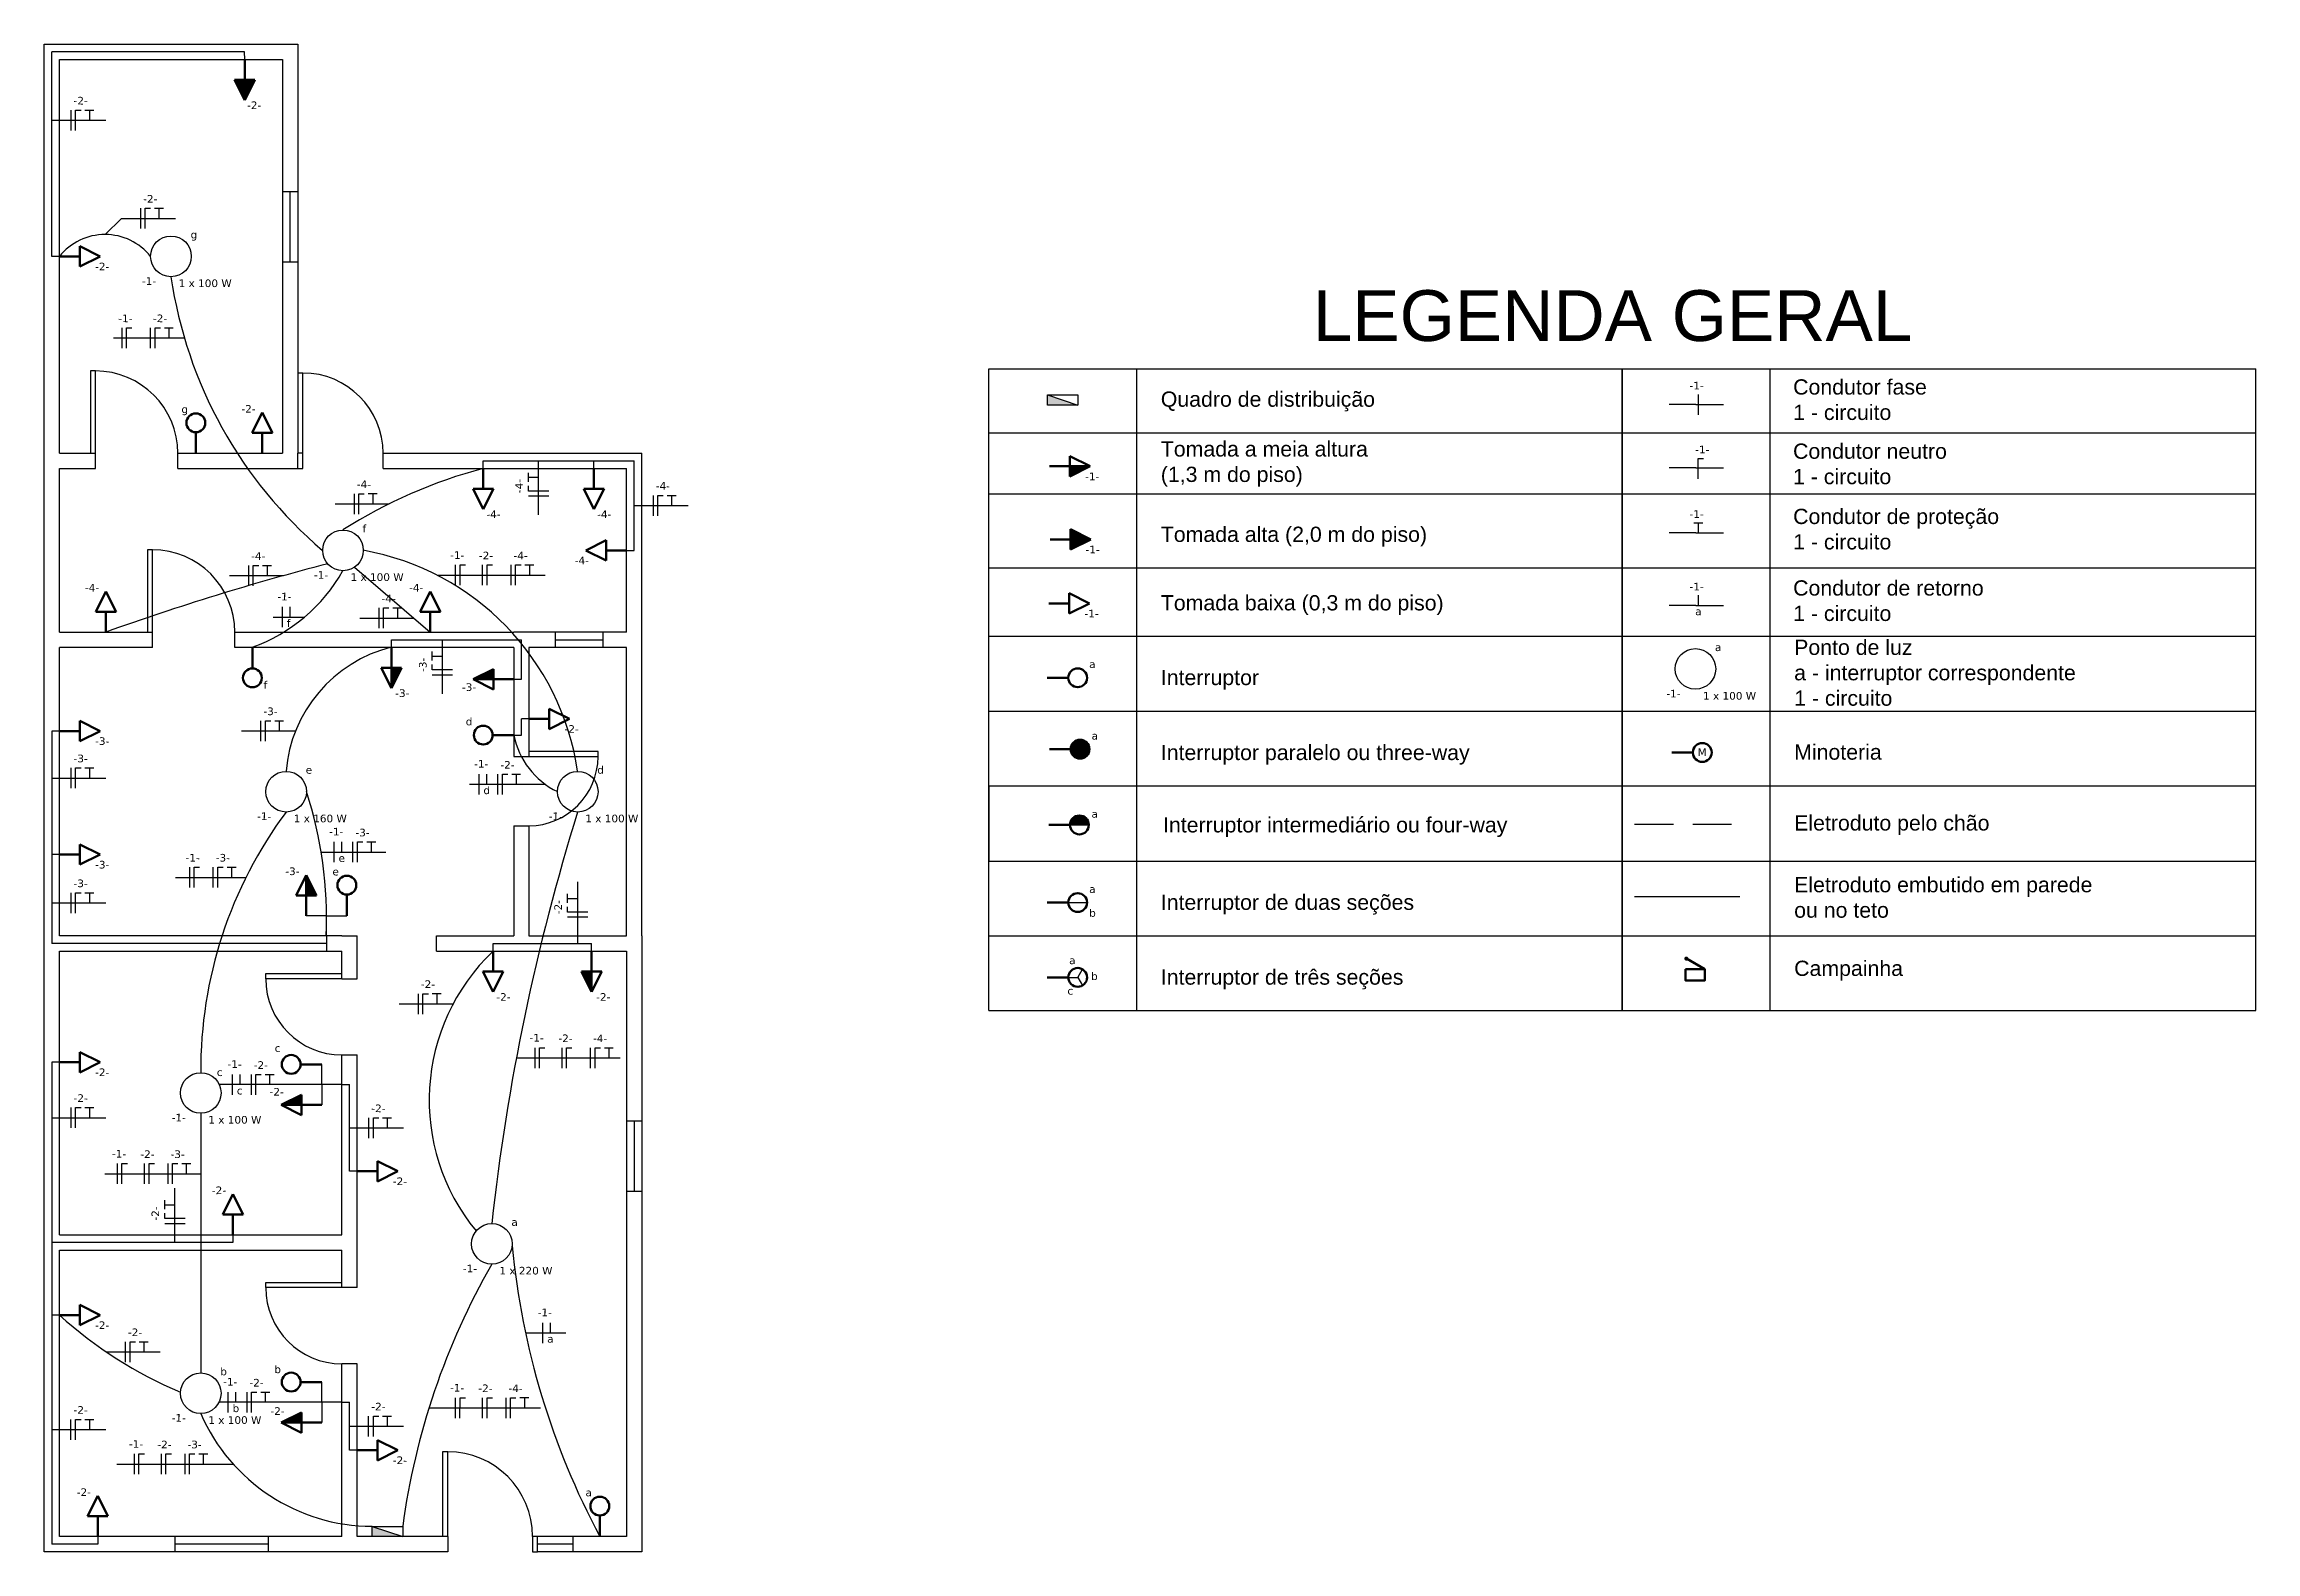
# Model space of a CAD drawing. Header units: millimetres. Extents: x 2720.1 to 2741.8, y 2011.3 to 2026.1.
import ezdxf

# ---------------------------------------------------------------- set-up
doc = ezdxf.new("R2010")
doc.units = ezdxf.units.MM
doc.linetypes.add('HIDDEN2', pattern=[4.7625, 3.175, -1.5875])
doc.linetypes.add('TRACEJADA', pattern=[19.05, 12.7, -6.35])
doc.layers.add('Eletrica', color=1, linetype='Continuous')
doc.layers.add('Inst_Eletrica', color=6, linetype='Continuous', lineweight=50)
doc.styles.add('Potencia', font='verdana.ttf', dxfattribs={"height": 0.075})
doc.styles.get("Standard").update_dxf_attribs({"font": 'arial.ttf'})

# ---------------------------------------------------------------- blocks, each defined once
blk = doc.blocks.new('Inter_1secao')
at = {"layer": 'Inst_Eletrica', "color": 0}
blk.add_line((0, 0), (0.2, 0), dxfattribs=at)
blk.add_circle((0.3, 0), 0.0926, dxfattribs=at)
blk = doc.blocks.new('Tomada_30')
at = {"layer": 'Inst_Eletrica', "color": 0}
for p, q in [((0, 0), (0.2, 0)), ((0.2, 0), (0.2, 0.1)), ((0.2, 0.1), (0.4, 0)), ((0.2, 0), (0.2, -0.1)), ((0.2, -0.1), (0.4, 0))]:
    blk.add_line(p, q, dxfattribs=at)
blk = doc.blocks.new('Tomada_130')
at = {"layer": 'Inst_Eletrica'}
blk.add_hatch(color=0, dxfattribs=at).paths.add_polyline_path([(0.2, 0.1), (0.2, 0), (0.4, 0)])
at = {"layer": 'Inst_Eletrica', "color": 0}
for p, q in [((0, 0), (0.4, 0)), ((0.2, 0), (0.2, -0.1)), ((0.2, -0.1), (0.4, 0))]:
    blk.add_line(p, q, dxfattribs=at)
at = {"layer": 'Inst_Eletrica'}
for p, q in [((0.2, 0), (0.2, 0.1)), ((0.2, 0.1), (0.4, 0))]:
    blk.add_line(p, q, dxfattribs=at)
blk = doc.blocks.new('Tomada_200')
at = {"layer": 'Inst_Eletrica'}
h = blk.add_hatch(color=0, dxfattribs=at)
h.paths.add_polyline_path([(0.2, 0.1), (0.2, 0), (0.4, 0)])
h.paths.add_polyline_path([(0.4, 0), (0.2, 0), (0.2, -0.1)])
at = {"layer": 'Inst_Eletrica', "color": 0}
blk.add_line((0, 0), (0.4, 0), dxfattribs=at)
at = {"layer": 'Inst_Eletrica'}
for p, q in [((0.2, 0), (0.2, 0.1)), ((0.2, 0.1), (0.4, 0)), ((0.2, 0), (0.2, -0.1)), ((0.2, -0.1), (0.4, 0))]:
    blk.add_line(p, q, dxfattribs=at)
blk = doc.blocks.new('Inter_thee-way')
at = {"layer": 'Inst_Eletrica'}
blk.add_hatch(color=0, dxfattribs=at).paths.add_polyline_path([(0.393, 0, 1), (0.207, 0, 1)])
at = {"layer": 'Inst_Eletrica', "color": 0}
blk.add_line((0, 0), (0.2, 0), dxfattribs=at)
at = {"layer": 'Inst_Eletrica'}
blk.add_circle((0.3, 0), 0.0926, dxfattribs=at)

msp = doc.modelspace()

# ---------------------------------------------------------------- hatches: boundary and pattern name
at = {"layer": 'Eletrica', "linetype": 'Continuous'}
for points in [[(2729.956, 2022.653), (2729.956, 2022.553), (2730.256, 2022.553)], [(2723.312, 2011.519), (2723.312, 2011.419), (2723.612, 2011.419)]]:
    msp.add_hatch(color=1, dxfattribs=at).paths.add_polyline_path(points)
at = {"layer": 'Eletrica'}
h = msp.add_hatch(color=1, dxfattribs=at)
h.dxf.hatch_style = 1
h.paths.add_polyline_path([(2730.364, 2018.422, 1), (2730.179, 2018.422)])
at = {"layer": 'Eletrica', "lineweight": 100}
msp.add_hatch(color=1, dxfattribs=at).paths.add_polyline_path([(2736.224, 2017.106, 1), (2736.264, 2017.106, 1)])

# ---------------------------------------------------------------- linework, layer by layer
for p, q in [((2720.084, 2022.079), (2720.084, 2026.104)), ((2720.084, 2026.104), (2722.579, 2026.104)), ((2722.579, 2026.104), (2722.579, 2022.079)), ((2720.234, 2022.079), (2720.234, 2025.954)), ((2720.234, 2025.954), (2722.429, 2025.954)), ((2722.429, 2025.954), (2722.429, 2022.079)), ((2722.429, 2024.654), (2722.579, 2024.654)), ((2722.504, 2023.964), (2722.504, 2024.654)), ((2722.429, 2023.964), (2722.579, 2023.964)), ((2720.589, 2022.889), (2720.539, 2022.889)), ((2720.539, 2022.889), (2720.539, 2022.079)), ((2720.589, 2022.079), (2720.589, 2022.889)), ((2722.579, 2022.869), (2722.579, 2022.079)), ((2722.629, 2022.869), (2722.579, 2022.869)), ((2722.579, 2022.869), (2722.579, 2022.079)), ((2722.629, 2022.079), (2722.629, 2022.869)), ((2720.084, 2017.329), (2720.084, 2022.079)), ((2720.234, 2022.079), (2720.589, 2022.079)), ((2720.234, 2021.929), (2720.589, 2021.929)), ((2720.234, 2020.319), (2720.234, 2021.929)), ((2720.589, 2021.929), (2720.589, 2022.079)), ((2721.399, 2021.929), (2721.399, 2022.079)), ((2721.399, 2022.079), (2721.424, 2022.079)), ((2721.399, 2021.929), (2722.579, 2021.929)), ((2721.424, 2022.079), (2722.429, 2022.079)), ((2722.579, 2021.929), (2722.579, 2022.079)), ((2722.629, 2022.079), (2722.579, 2022.079)), ((2722.579, 2021.929), (2722.629, 2021.929)), ((2722.629, 2021.929), (2722.629, 2022.079)), ((2723.419, 2022.079), (2725.964, 2022.079)), ((2723.419, 2021.929), (2723.419, 2022.079)), ((2723.419, 2021.929), (2725.814, 2021.929)), ((2725.814, 2020.319), (2725.814, 2021.929)), ((2725.964, 2017.329), (2725.964, 2022.079)), ((2721.149, 2021.129), (2721.099, 2021.129)), ((2721.099, 2021.129), (2721.099, 2020.319)), ((2721.149, 2020.319), (2721.149, 2021.129)), ((2720.234, 2020.319), (2721.149, 2020.319)), ((2720.234, 2017.329), (2720.234, 2020.169)), ((2721.149, 2020.169), (2720.234, 2020.169)), ((2721.149, 2020.169), (2721.149, 2020.319)), ((2721.959, 2020.169), (2721.959, 2020.319)), ((2721.959, 2020.319), (2724.704, 2020.319)), ((2724.704, 2020.169), (2721.959, 2020.169)), ((2725.814, 2020.319), (2724.704, 2020.319)), ((2724.704, 2020.169), (2724.704, 2019.094)), ((2725.814, 2020.169), (2724.854, 2020.169)), ((2724.854, 2020.169), (2724.854, 2019.094)), ((2725.114, 2020.169), (2725.114, 2020.319)), ((2725.114, 2020.244), (2725.584, 2020.244)), ((2725.584, 2020.169), (2725.584, 2020.319)), ((2725.814, 2017.329), (2725.814, 2020.169)), ((2724.704, 2019.094), (2724.854, 2019.094)), ((2725.534, 2019.144), (2724.854, 2019.144)), ((2724.854, 2019.094), (2725.534, 2019.094)), ((2725.534, 2019.094), (2725.534, 2019.144)), ((2724.704, 2018.414), (2724.854, 2018.414)), ((2724.704, 2018.414), (2724.704, 2017.329)), ((2724.854, 2018.414), (2724.854, 2017.329)), ((2720.084, 2011.269), (2720.084, 2017.329)), ((2723.014, 2017.329), (2720.234, 2017.329)), ((2723.014, 2017.329), (2723.164, 2017.329)), ((2723.164, 2017.179), (2723.164, 2017.329)), ((2723.944, 2017.179), (2723.944, 2017.329)), ((2723.944, 2017.329), (2724.695, 2017.329)), ((2724.695, 2017.329), (2724.704, 2017.329)), ((2724.854, 2017.329), (2725.814, 2017.329)), ((2725.964, 2017.329), (2725.964, 2011.269)), ((2720.234, 2014.389), (2720.234, 2017.179)), ((2720.234, 2017.179), (2723.014, 2017.179)), ((2723.014, 2016.909), (2723.014, 2017.179)), ((2723.164, 2016.909), (2723.164, 2017.179)), ((2723.944, 2017.179), (2725.814, 2017.179)), ((2725.814, 2017.179), (2725.814, 2011.419)), ((2722.264, 2016.909), (2722.264, 2016.959)), ((2722.264, 2016.959), (2723.014, 2016.959)), ((2723.014, 2016.909), (2722.264, 2016.909)), ((2723.014, 2016.909), (2723.164, 2016.909)), ((2723.014, 2014.389), (2723.014, 2016.159)), ((2723.014, 2016.159), (2723.164, 2016.159)), ((2723.164, 2013.869), (2723.164, 2016.159)), ((2725.814, 2015.509), (2725.964, 2015.509)), ((2725.889, 2015.509), (2725.889, 2014.817)), ((2725.964, 2015.509), (2725.964, 2014.817)), ((2725.814, 2014.817), (2725.964, 2014.817)), ((2720.234, 2014.389), (2723.014, 2014.389)), ((2720.234, 2014.239), (2723.014, 2014.239)), ((2720.234, 2011.419), (2720.234, 2014.239)), ((2723.014, 2013.869), (2723.014, 2014.239)), ((2722.264, 2013.869), (2722.264, 2013.919)), ((2722.264, 2013.919), (2723.014, 2013.919)), ((2723.014, 2013.869), (2722.264, 2013.869)), ((2723.164, 2013.869), (2723.014, 2013.869)), ((2723.014, 2011.419), (2723.014, 2013.119)), ((2723.164, 2013.119), (2723.014, 2013.119)), ((2723.164, 2011.419), (2723.164, 2013.119)), ((2724.054, 2012.254), (2724.004, 2012.254)), ((2724.004, 2012.254), (2724.004, 2011.419)), ((2724.054, 2011.419), (2724.054, 2012.254)), ((2723.014, 2011.269), (2720.084, 2011.269)), ((2723.014, 2011.419), (2720.234, 2011.419)), ((2721.369, 2011.419), (2721.369, 2011.269)), ((2722.289, 2011.344), (2721.369, 2011.344)), ((2722.289, 2011.419), (2722.289, 2011.269)), ((2724.054, 2011.269), (2723.014, 2011.269)), ((2724.054, 2011.419), (2723.164, 2011.419)), ((2724.054, 2011.419), (2724.054, 2011.269)), ((2724.939, 2011.419), (2724.889, 2011.419)), ((2724.889, 2011.419), (2724.889, 2011.269)), ((2724.889, 2011.269), (2724.939, 2011.269)), ((2725.814, 2011.419), (2724.939, 2011.419)), ((2724.939, 2011.269), (2724.939, 2011.419)), ((2725.289, 2011.344), (2724.939, 2011.344)), ((2725.964, 2011.269), (2724.939, 2011.269)), ((2725.814, 2011.419), (2725.289, 2011.419)), ((2725.289, 2011.269), (2725.289, 2011.419))]:
    msp.add_line(p, q)
for centre, radius, start, end in [((2720.589, 2022.079), 0.81, 360, 90), ((2722.629, 2022.079), 0.79, 360, 90), ((2721.149, 2020.319), 0.81, 0, 90), ((2724.854, 2019.094), 0.68, 270, 0), ((2723.014, 2016.909), 0.75, 180, 270), ((2723.014, 2013.869), 0.75, 180, 270), ((2724.054, 2011.419), 0.835, 0, 90)]:
    msp.add_arc(centre, radius, start, end)
at = {"layer": 'Eletrica'}
for p, q in [((2720.159, 2024.017), (2720.159, 2026.029)), ((2722.055, 2026.029), (2720.159, 2026.029)), ((2722.057, 2025.954), (2722.055, 2026.029)), ((2720.159, 2025.356), (2720.69, 2025.356)), ((2720.682, 2024.233), (2720.843, 2024.39)), ((2720.843, 2024.39), (2721.375, 2024.39)), ((2720.234, 2024.017), (2720.159, 2024.017)), ((2720.764, 2023.214), (2721.464, 2023.214)), ((2724.404, 2021.929), (2724.404, 2022.004)), ((2724.404, 2022.004), (2725.494, 2022.004)), ((2724.949, 2021.473), (2724.949, 2022.004)), ((2725.494, 2021.929), (2725.494, 2022.004)), ((2725.494, 2022.004), (2725.889, 2022.004)), ((2725.889, 2021.124), (2725.889, 2022.004)), ((2722.946, 2021.581), (2723.478, 2021.581)), ((2725.889, 2021.564), (2726.42, 2021.564)), ((2725.814, 2021.124), (2725.889, 2021.124)), ((2721.907, 2020.875), (2722.438, 2020.875)), ((2723.137, 2020.96), (2723.882, 2020.319)), ((2723.949, 2020.88), (2725.012, 2020.88)), ((2722.336, 2020.467), (2722.645, 2020.467)), ((2723.189, 2020.458), (2723.72, 2020.458)), ((2723.5, 2020.169), (2723.5, 2020.244)), ((2723.5, 2020.244), (2724.779, 2020.244)), ((2724.002, 2019.713), (2724.002, 2020.244)), ((2724.779, 2019.855), (2724.779, 2020.244)), ((2724.704, 2019.855), (2724.779, 2019.855)), ((2720.234, 2019.346), (2720.159, 2019.346)), ((2720.159, 2019.346), (2720.159, 2017.254)), ((2722.026, 2019.347), (2722.558, 2019.347)), ((2722.558, 2019.347), (2722.558, 2019.347)), ((2724.704, 2019.306), (2724.779, 2019.306)), ((2724.779, 2019.306), (2724.779, 2019.465)), ((2724.854, 2019.465), (2724.779, 2019.465)), ((2720.159, 2018.883), (2720.69, 2018.883)), ((2725.017, 2018.82), (2724.269, 2018.82)), ((2722.8, 2018.204), (2722.8, 2018.204)), ((2720.234, 2018.131), (2720.159, 2018.131)), ((2722.808, 2018.154), (2723.447, 2018.154)), ((2721.374, 2017.906), (2722.069, 2017.906)), ((2725.334, 2017.254), (2725.334, 2017.861)), ((2720.159, 2017.654), (2720.69, 2017.654)), ((2722.862, 2017.529), (2722.662, 2017.529)), ((2722.862, 2017.329), (2722.862, 2017.529)), ((2722.862, 2017.529), (2723.062, 2017.529)), ((2722.862, 2017.329), (2722.862, 2017.179)), ((2722.862, 2017.254), (2720.159, 2017.254)), ((2724.501, 2017.179), (2724.501, 2017.254)), ((2724.501, 2017.254), (2725.47, 2017.254)), ((2725.47, 2017.179), (2725.47, 2017.254)), ((2723.576, 2016.661), (2724.108, 2016.661)), ((2720.234, 2016.087), (2720.159, 2016.087)), ((2720.159, 2016.087), (2720.159, 2013.599)), ((2722.814, 2015.866), (2722.814, 2016.066)), ((2724.731, 2016.129), (2725.751, 2016.129)), ((2722.814, 2015.866), (2721.806, 2015.866)), ((2723.014, 2015.866), (2722.814, 2015.866)), ((2722.814, 2015.866), (2722.814, 2015.666)), ((2723.014, 2015.866), (2723.089, 2015.866)), ((2723.089, 2015.014), (2723.089, 2015.866)), ((2721.624, 2015.584), (2721.624, 2013.029)), ((2720.159, 2015.541), (2720.69, 2015.541)), ((2723.089, 2015.44), (2723.62, 2015.44)), ((2720.679, 2014.989), (2721.624, 2014.989)), ((2723.164, 2015.014), (2723.089, 2015.014)), ((2721.37, 2014.314), (2721.37, 2014.846)), ((2721.94, 2014.314), (2720.159, 2014.314)), ((2721.94, 2014.389), (2721.94, 2014.314)), ((2720.234, 2013.599), (2720.159, 2013.599)), ((2720.159, 2013.599), (2720.159, 2011.344)), ((2724.82, 2013.423), (2725.216, 2013.423)), ((2720.694, 2013.236), (2720.694, 2013.236)), ((2720.694, 2013.236), (2721.225, 2013.236)), ((2722.814, 2012.74), (2721.802, 2012.74)), ((2722.814, 2012.74), (2722.814, 2012.94)), ((2723.014, 2012.74), (2722.814, 2012.74)), ((2722.814, 2012.74), (2722.814, 2012.54)), ((2723.014, 2012.74), (2723.089, 2012.74)), ((2723.089, 2012.269), (2723.089, 2012.74)), ((2723.871, 2012.685), (2724.967, 2012.685)), ((2720.159, 2012.472), (2720.69, 2012.472)), ((2723.089, 2012.505), (2723.62, 2012.505)), ((2720.798, 2012.132), (2721.943, 2012.132)), ((2723.164, 2012.269), (2723.089, 2012.269)), ((2720.61, 2011.344), (2720.159, 2011.344)), ((2720.61, 2011.419), (2720.61, 2011.344))]:
    msp.add_line(p, q, dxfattribs=at)
at = {"layer": 'Eletrica', "color": 1}
for p, q in [((2720.346, 2025.456), (2720.346, 2025.256)), ((2720.393, 2025.256), (2720.393, 2025.456)), ((2720.393, 2025.456), (2720.446, 2025.456)), ((2720.484, 2025.456), (2720.572, 2025.456)), ((2720.528, 2025.456), (2720.528, 2025.356)), ((2721.03, 2024.49), (2721.03, 2024.29)), ((2721.078, 2024.29), (2721.078, 2024.49)), ((2721.078, 2024.49), (2721.131, 2024.49)), ((2721.169, 2024.491), (2721.257, 2024.491)), ((2721.213, 2024.49), (2721.213, 2024.39)), ((2720.846, 2023.314), (2720.846, 2023.114)), ((2720.894, 2023.114), (2720.894, 2023.314)), ((2720.894, 2023.314), (2720.947, 2023.314)), ((2721.127, 2023.314), (2721.127, 2023.114)), ((2721.174, 2023.114), (2721.174, 2023.314)), ((2721.174, 2023.314), (2721.227, 2023.314)), ((2721.266, 2023.314), (2721.353, 2023.314)), ((2721.31, 2023.314), (2721.31, 2023.214)), ((2729.381, 2022.911), (2735.614, 2022.911)), ((2729.381, 2016.597), (2729.381, 2022.911)), ((2730.833, 2022.911), (2730.833, 2016.597)), ((2735.614, 2022.911), (2735.614, 2016.597)), ((2735.614, 2016.597), (2735.614, 2022.911)), ((2735.614, 2022.911), (2741.848, 2022.911)), ((2737.067, 2022.911), (2737.067, 2016.597)), ((2741.848, 2016.597), (2741.848, 2022.911)), ((2736.337, 2022.559), (2736.074, 2022.559)), ((2736.337, 2022.559), (2736.608, 2022.559)), ((2736.361, 2022.659), (2736.361, 2022.459)), ((2729.381, 2022.282), (2735.614, 2022.282)), ((2735.614, 2022.282), (2741.848, 2022.282)), ((2724.848, 2021.799), (2724.848, 2021.887)), ((2736.337, 2021.937), (2736.074, 2021.937)), ((2736.337, 2021.937), (2736.608, 2021.937)), ((2736.361, 2021.828), (2736.361, 2022.028)), ((2736.361, 2022.028), (2736.414, 2022.028)), ((2723.133, 2021.681), (2723.133, 2021.481)), ((2723.181, 2021.481), (2723.181, 2021.681)), ((2723.181, 2021.681), (2723.233, 2021.681)), ((2723.272, 2021.682), (2723.36, 2021.682)), ((2723.316, 2021.681), (2723.316, 2021.581)), ((2724.849, 2021.843), (2724.949, 2021.843)), ((2724.849, 2021.708), (2724.849, 2021.76)), ((2725.049, 2021.707), (2724.849, 2021.708)), ((2726.076, 2021.664), (2726.076, 2021.464)), ((2726.123, 2021.464), (2726.123, 2021.664)), ((2726.123, 2021.664), (2726.176, 2021.664)), ((2726.214, 2021.665), (2726.302, 2021.665)), ((2726.258, 2021.664), (2726.258, 2021.564)), ((2729.381, 2021.681), (2735.614, 2021.681)), ((2735.614, 2021.681), (2741.848, 2021.681)), ((2724.849, 2021.66), (2725.049, 2021.66)), ((2736.337, 2021.295), (2736.074, 2021.295)), ((2736.317, 2021.396), (2736.405, 2021.396)), ((2736.337, 2021.295), (2736.608, 2021.295)), ((2736.361, 2021.395), (2736.361, 2021.295)), ((2722.093, 2020.975), (2722.093, 2020.775)), ((2722.141, 2020.775), (2722.141, 2020.975)), ((2722.141, 2020.975), (2722.194, 2020.975)), ((2722.232, 2020.976), (2722.32, 2020.976)), ((2722.276, 2020.975), (2722.276, 2020.875)), ((2724.129, 2020.98), (2724.129, 2020.78)), ((2724.177, 2020.78), (2724.177, 2020.98)), ((2724.177, 2020.98), (2724.229, 2020.98)), ((2724.395, 2020.98), (2724.395, 2020.78)), ((2724.443, 2020.78), (2724.443, 2020.98)), ((2724.443, 2020.98), (2724.495, 2020.98)), ((2724.675, 2020.98), (2724.675, 2020.78)), ((2724.723, 2020.78), (2724.723, 2020.98)), ((2724.723, 2020.98), (2724.776, 2020.98)), ((2724.814, 2020.98), (2724.902, 2020.98)), ((2724.858, 2020.98), (2724.858, 2020.88)), ((2729.381, 2020.952), (2735.614, 2020.952)), ((2735.614, 2020.952), (2741.848, 2020.952)), ((2736.337, 2020.582), (2736.074, 2020.582)), ((2736.337, 2020.582), (2736.608, 2020.582)), ((2736.361, 2020.682), (2736.361, 2020.582)), ((2722.425, 2020.567), (2722.425, 2020.367)), ((2722.501, 2020.567), (2722.501, 2020.467)), ((2723.376, 2020.558), (2723.376, 2020.358)), ((2723.423, 2020.358), (2723.424, 2020.558)), ((2723.424, 2020.558), (2723.476, 2020.558)), ((2723.515, 2020.559), (2723.603, 2020.559)), ((2723.559, 2020.558), (2723.559, 2020.458)), ((2729.381, 2020.278), (2735.614, 2020.278)), ((2735.614, 2020.278), (2741.848, 2020.278)), ((2723.901, 2020.039), (2723.901, 2020.127)), ((2723.902, 2020.083), (2724.002, 2020.083)), ((2723.902, 2019.948), (2723.902, 2020)), ((2724.102, 2019.947), (2723.902, 2019.948)), ((2723.902, 2019.9), (2724.102, 2019.9)), ((2729.381, 2019.543), (2735.614, 2019.543)), ((2735.614, 2019.543), (2741.848, 2019.543)), ((2722.213, 2019.447), (2722.213, 2019.247)), ((2722.261, 2019.247), (2722.261, 2019.447)), ((2722.261, 2019.447), (2722.313, 2019.447)), ((2722.352, 2019.447), (2722.44, 2019.447)), ((2722.396, 2019.447), (2722.396, 2019.347)), ((2720.346, 2018.983), (2720.346, 2018.783)), ((2720.393, 2018.783), (2720.393, 2018.983)), ((2720.393, 2018.983), (2720.446, 2018.983)), ((2720.484, 2018.984), (2720.572, 2018.984)), ((2720.528, 2018.983), (2720.528, 2018.883)), ((2724.361, 2018.92), (2724.361, 2018.72)), ((2724.437, 2018.92), (2724.437, 2018.82)), ((2724.545, 2018.92), (2724.545, 2018.72)), ((2724.593, 2018.72), (2724.593, 2018.92)), ((2724.593, 2018.92), (2724.646, 2018.92)), ((2724.684, 2018.921), (2724.772, 2018.921)), ((2724.728, 2018.92), (2724.728, 2018.82)), ((2729.381, 2018.806), (2735.614, 2018.806)), ((2735.614, 2018.806), (2741.848, 2018.806)), ((2730.179, 2018.422), (2730.364, 2018.422)), ((2722.935, 2018.254), (2722.935, 2018.054)), ((2723.01, 2018.254), (2723.01, 2018.154)), ((2723.119, 2018.254), (2723.119, 2018.054)), ((2723.166, 2018.054), (2723.166, 2018.254)), ((2723.166, 2018.254), (2723.219, 2018.254)), ((2723.258, 2018.255), (2723.346, 2018.255)), ((2723.302, 2018.254), (2723.302, 2018.154)), ((2721.513, 2018.006), (2721.513, 2017.806)), ((2721.56, 2017.806), (2721.56, 2018.006)), ((2721.56, 2018.006), (2721.613, 2018.006)), ((2721.744, 2018.006), (2721.744, 2017.806)), ((2721.792, 2017.806), (2721.792, 2018.006)), ((2721.792, 2018.006), (2721.845, 2018.006)), ((2721.883, 2018.007), (2721.971, 2018.007)), ((2721.927, 2018.006), (2721.927, 2017.906)), ((2729.381, 2018.066), (2735.614, 2018.066)), ((2735.614, 2018.066), (2741.848, 2018.066)), ((2720.346, 2017.754), (2720.346, 2017.554)), ((2720.393, 2017.554), (2720.393, 2017.754)), ((2720.393, 2017.754), (2720.446, 2017.754)), ((2720.484, 2017.755), (2720.572, 2017.755)), ((2720.528, 2017.754), (2720.528, 2017.654)), ((2725.233, 2017.655), (2725.233, 2017.743)), ((2725.234, 2017.699), (2725.334, 2017.699)), ((2725.234, 2017.564), (2725.234, 2017.617)), ((2725.434, 2017.564), (2725.234, 2017.564)), ((2730.161, 2017.658), (2730.346, 2017.658)), ((2735.735, 2017.717), (2736.771, 2017.717)), ((2725.234, 2017.516), (2725.434, 2017.516)), ((2729.381, 2017.33), (2735.614, 2017.33)), ((2735.614, 2017.33), (2741.848, 2017.33)), ((2730.161, 2016.922), (2730.254, 2016.922)), ((2730.254, 2016.922), (2730.3, 2017.002)), ((2730.254, 2016.922), (2730.3, 2016.842)), ((2723.763, 2016.761), (2723.763, 2016.561)), ((2723.811, 2016.561), (2723.811, 2016.761)), ((2723.811, 2016.761), (2723.864, 2016.761)), ((2723.902, 2016.762), (2723.99, 2016.762)), ((2723.946, 2016.761), (2723.946, 2016.661)), ((2729.381, 2016.597), (2735.614, 2016.597)), ((2729.381, 2016.597), (2735.614, 2016.597)), ((2735.614, 2016.597), (2741.848, 2016.597)), ((2735.614, 2016.597), (2741.848, 2016.597)), ((2724.911, 2016.229), (2724.911, 2016.029)), ((2724.958, 2016.029), (2724.958, 2016.229)), ((2724.958, 2016.229), (2725.011, 2016.229)), ((2725.177, 2016.229), (2725.177, 2016.029)), ((2725.224, 2016.029), (2725.224, 2016.229)), ((2725.224, 2016.229), (2725.277, 2016.229)), ((2725.457, 2016.229), (2725.457, 2016.029)), ((2725.504, 2016.029), (2725.504, 2016.229)), ((2725.504, 2016.229), (2725.557, 2016.229)), ((2725.596, 2016.23), (2725.684, 2016.23)), ((2725.64, 2016.229), (2725.64, 2016.129)), ((2721.934, 2015.966), (2721.934, 2015.766)), ((2722.01, 2015.966), (2722.01, 2015.866)), ((2722.119, 2015.966), (2722.119, 2015.766)), ((2722.166, 2015.766), (2722.166, 2015.966)), ((2722.166, 2015.966), (2722.219, 2015.966)), ((2722.257, 2015.966), (2722.345, 2015.966)), ((2722.301, 2015.966), (2722.301, 2015.866)), ((2720.346, 2015.641), (2720.346, 2015.441)), ((2720.393, 2015.441), (2720.393, 2015.641)), ((2720.393, 2015.641), (2720.446, 2015.641)), ((2720.484, 2015.642), (2720.572, 2015.642)), ((2720.528, 2015.641), (2720.528, 2015.541)), ((2723.276, 2015.54), (2723.276, 2015.34)), ((2723.323, 2015.34), (2723.323, 2015.54)), ((2723.323, 2015.54), (2723.376, 2015.54)), ((2723.414, 2015.541), (2723.502, 2015.541)), ((2723.458, 2015.54), (2723.458, 2015.44)), ((2720.802, 2015.089), (2720.802, 2014.889)), ((2720.849, 2014.889), (2720.849, 2015.089)), ((2720.849, 2015.089), (2720.902, 2015.089)), ((2721.068, 2015.089), (2721.068, 2014.889)), ((2721.115, 2014.889), (2721.115, 2015.089)), ((2721.115, 2015.089), (2721.168, 2015.089)), ((2721.299, 2015.089), (2721.299, 2014.889)), ((2721.347, 2014.889), (2721.347, 2015.089)), ((2721.347, 2015.089), (2721.4, 2015.089)), ((2721.438, 2015.089), (2721.526, 2015.089)), ((2721.482, 2015.089), (2721.482, 2014.989)), ((2721.269, 2014.64), (2721.269, 2014.728)), ((2721.27, 2014.684), (2721.37, 2014.684)), ((2721.27, 2014.549), (2721.27, 2014.602)), ((2721.47, 2014.549), (2721.27, 2014.549)), ((2721.27, 2014.501), (2721.47, 2014.501)), ((2724.988, 2013.523), (2724.988, 2013.323)), ((2725.063, 2013.523), (2725.063, 2013.423)), ((2720.88, 2013.336), (2720.88, 2013.136)), ((2720.928, 2013.136), (2720.928, 2013.336)), ((2720.928, 2013.336), (2720.981, 2013.336)), ((2721.019, 2013.336), (2721.107, 2013.336)), ((2721.063, 2013.336), (2721.063, 2013.236)), ((2721.892, 2012.84), (2721.892, 2012.64)), ((2721.967, 2012.84), (2721.967, 2012.74)), ((2722.076, 2012.84), (2722.076, 2012.64)), ((2722.124, 2012.64), (2722.124, 2012.84)), ((2722.124, 2012.84), (2722.176, 2012.84)), ((2722.215, 2012.84), (2722.303, 2012.84)), ((2722.259, 2012.84), (2722.259, 2012.74)), ((2724.128, 2012.785), (2724.128, 2012.585)), ((2724.175, 2012.585), (2724.176, 2012.785)), ((2724.176, 2012.785), (2724.228, 2012.785)), ((2724.394, 2012.785), (2724.394, 2012.585)), ((2724.442, 2012.585), (2724.442, 2012.785)), ((2724.442, 2012.785), (2724.494, 2012.785)), ((2724.626, 2012.785), (2724.626, 2012.585)), ((2724.673, 2012.585), (2724.673, 2012.785)), ((2724.673, 2012.785), (2724.726, 2012.785)), ((2724.765, 2012.786), (2724.853, 2012.786)), ((2724.809, 2012.785), (2724.809, 2012.685)), ((2720.343, 2012.572), (2720.343, 2012.372)), ((2720.393, 2012.372), (2720.393, 2012.572)), ((2720.393, 2012.572), (2720.446, 2012.572)), ((2720.484, 2012.572), (2720.572, 2012.572)), ((2720.528, 2012.572), (2720.528, 2012.472)), ((2723.273, 2012.605), (2723.273, 2012.405)), ((2723.323, 2012.405), (2723.323, 2012.605)), ((2723.323, 2012.605), (2723.376, 2012.605)), ((2723.414, 2012.605), (2723.502, 2012.605)), ((2723.458, 2012.605), (2723.458, 2012.505)), ((2720.969, 2012.232), (2720.969, 2012.032)), ((2721.016, 2012.032), (2721.016, 2012.232)), ((2721.016, 2012.232), (2721.069, 2012.232)), ((2721.235, 2012.232), (2721.235, 2012.032)), ((2721.282, 2012.032), (2721.282, 2012.232)), ((2721.282, 2012.232), (2721.335, 2012.232)), ((2721.466, 2012.232), (2721.466, 2012.032)), ((2721.514, 2012.032), (2721.514, 2012.232)), ((2721.514, 2012.232), (2721.566, 2012.232)), ((2721.605, 2012.233), (2721.693, 2012.233)), ((2721.649, 2012.232), (2721.649, 2012.132))]:
    msp.add_line(p, q, dxfattribs=at)
at = {"layer": 'Eletrica', "color": 1, "linetype": 'Continuous'}
for p, q in [((2729.956, 2022.653), (2730.256, 2022.553)), ((2729.381, 2018.806), (2729.381, 2018.066)), ((2729.381, 2018.066), (2741.848, 2018.066)), ((2723.312, 2011.519), (2723.612, 2011.419))]:
    msp.add_line(p, q, dxfattribs=at)
at = {"layer": 'Eletrica', "color": 1, "linetype": 'TRACEJADA', "ltscale": 0.03}
msp.add_line((2735.735, 2018.43), (2736.771, 2018.43), dxfattribs=at)
at = {"layer": 'Eletrica', "color": 1, "lineweight": 100}
msp.add_line((2736.425, 2017.002), (2736.244, 2017.106), dxfattribs=at)
at = {"layer": 'Eletrica', "color": 1, "linetype": 'Continuous'}
for points in [[(2730.256, 2022.653), (2730.256, 2022.553), (2729.956, 2022.553), (2729.956, 2022.653)], [(2723.612, 2011.519), (2723.612, 2011.419), (2723.312, 2011.419), (2723.312, 2011.519)]]:
    msp.add_lwpolyline(points, close=True, dxfattribs=at)
at = {"layer": 'Eletrica', "color": 1, "lineweight": 100}
msp.add_lwpolyline([(2736.237, 2017.002), (2736.425, 2017.002), (2736.425, 2016.891), (2736.237, 2016.891)], close=True, dxfattribs=at)
at = {"layer": 'Eletrica', "color": 1}
for centre in [(2721.331, 2024.017), (2723.024, 2021.124), (2736.333, 2019.957), (2722.464, 2018.749), (2725.334, 2018.749), (2721.624, 2015.784), (2724.489, 2014.299), (2721.624, 2012.829)]:
    msp.add_circle(centre, 0.2, dxfattribs=at)
at = {"layer": 'Eletrica'}
for centre, radius, start, end in [((2720.682, 2023.658), 0.574, 38.6235, 141.3765), ((2725.643, 2024.447), 4.358, 188.3178, 229.683), ((2725.643, 2017.225), 4.865, 104.7608, 122.58), ((2722.766, 2018.57), 2.595, 8.4121, 79.8498), ((2729.225, 1996.517), 25.286, 104.5474, 109.7239), ((2721.561, 2021.748), 1.678, 289.8654, 330.6147), ((2723.832, 2018.838), 1.373, 104.02, 175.3338), ((2725.49, 2019.469), 0.803, 191.71, 243.6655), ((2718.787, 2017.496), 4.075, 357.6632, 17.9208), ((2725.864, 2016.015), 4.24, 143.296, 180.4131), ((2745.846, 2012.156), 21.486, 162.6899, 173.7396), ((2725.895, 2015.713), 2.023, 133.5349, 219.5046), ((2732.275, 2015.01), 7.622, 185.5059, 208.1043), ((2730.644, 2010.568), 7.097, 150.155, 172.2926), ((2723.032, 2016.671), 4.155, 227.6751, 247.2385), ((2723.317, 2013.366), 1.846, 203.5017, 269.8385)]:
    msp.add_arc(centre, radius, start, end, dxfattribs=at)

# ---------------------------------------------------------------- block references
at = {"layer": 'Eletrica', "color": 1}
for name, p, rotation in [('Tomada_200', (2722.057, 2025.954), 270), ('Tomada_30', (2722.23, 2022.079), 90), ('Tomada_30', (2724.404, 2021.929), 270), ('Tomada_30', (2725.494, 2021.929), 270), ('Tomada_30', (2720.691, 2020.319), 90), ('Tomada_30', (2723.882, 2020.319), 90), ('Tomada_130', (2723.5, 2020.169), 270), ('Tomada_30', (2724.501, 2017.179), 270), ('Tomada_30', (2721.94, 2014.389), 90), ('Tomada_30', (2720.61, 2011.419), 90)]:
    msp.add_blockref(name, p, dxfattribs=dict(at, rotation=rotation))
for name, p in [('Tomada_30', (2720.234, 2024.017)), ('Tomada_200', (2729.982, 2021.232)), ('Tomada_30', (2729.971, 2020.602)), ('Tomada_30', (2724.854, 2019.465)), ('Tomada_30', (2720.234, 2019.346)), ('Tomada_30', (2720.234, 2018.131)), ('Tomada_30', (2720.234, 2016.087)), ('Tomada_30', (2723.164, 2015.014)), ('Tomada_30', (2720.234, 2013.599)), ('Tomada_30', (2723.164, 2012.269))]:
    msp.add_blockref(name, p, dxfattribs=at)
at = {"layer": 'Eletrica', "color": 1, "linetype": 'HIDDEN2', "ltscale": 1.4}
for p, rotation in [((2721.576, 2022.079), 90), ((2722.132, 2020.169), 270), ((2723.062, 2017.529), 90), ((2722.814, 2016.066), 180), ((2722.814, 2012.94), 180), ((2725.551, 2011.419), 90)]:
    msp.add_blockref('Inter_1secao', p, dxfattribs=dict(at, rotation=rotation))
at = {"layer": 'Eletrica', "color": 1, "xscale": -1}
for p, rotation in [((2729.978, 2021.951), 180), ((2722.662, 2017.529), 270), ((2725.47, 2017.179), 90)]:
    msp.add_blockref('Tomada_130', p, dxfattribs=dict(at, rotation=rotation))
for name, p in [('Tomada_30', (2725.814, 2021.124)), ('Tomada_130', (2724.704, 2019.855)), ('Tomada_130', (2722.814, 2015.666)), ('Tomada_130', (2722.814, 2012.54))]:
    msp.add_blockref(name, p, dxfattribs=at)
at = {"layer": 'Eletrica', "color": 1, "linetype": 'HIDDEN2', "ltscale": 1.4}
for p in [(2729.954, 2019.87), (2736.101, 2019.135), (2729.971, 2018.422), (2729.954, 2017.658), (2729.954, 2016.922)]:
    msp.add_blockref('Inter_1secao', p, dxfattribs=at)
at = {"layer": 'Eletrica', "color": 1, "linetype": 'HIDDEN2', "ltscale": 1.4, "xscale": -1}
msp.add_blockref('Inter_1secao', (2724.704, 2019.306), dxfattribs=at)
at = {"layer": 'Eletrica', "color": 1, "ltscale": 1.4}
msp.add_blockref('Inter_thee-way', (2729.977, 2019.167), dxfattribs=at)

# ---------------------------------------------------------------- texts
at = {"layer": 'Eletrica', "color": 1, "style": 'Potencia'}
for s, rotation, p in [('-2-', 359.528, (2720.372, 2025.512)), ('-2-', 0.472, (2722.08, 2025.466)), ('-2-', 359.528, (2721.057, 2024.546)), ('-2-', 359.528, (2720.584, 2023.88)), ('-1-', 359.528, (2721.045, 2023.737)), ('-1-', 359.528, (2720.812, 2023.37)), ('-2-', 359.528, (2721.153, 2023.37)), ('-1-', 359.528, (2736.275, 2022.708)), ('-2-', 0.472, (2722.024, 2022.478)), ('-1-', 359.9897, (2736.331, 2022.079)), ('-1-', 359.528, (2730.327, 2021.815)), ('-4-', 359.528, (2723.16, 2021.737)), ('-4-', 89.528, (2724.793, 2021.687)), ('-4-', 359.528, (2726.102, 2021.721)), ('-4-', 0.472, (2724.435, 2021.441)), ('-4-', 0.472, (2725.525, 2021.441)), ('-1-', 359.528, (2736.275, 2021.444)), ('-4-', 359.528, (2722.12, 2021.031)), ('-1-', 359.528, (2724.078, 2021.04)), ('-2-', 359.528, (2724.361, 2021.036)), ('-4-', 359.528, (2724.702, 2021.036)), ('-4-', 0.472, (2725.305, 2020.987)), ('-1-', 359.528, (2730.331, 2021.095)), ('-4-', 0.472, (2720.485, 2020.718)), ('-1-', 359.528, (2722.738, 2020.845)), ('-4-', 0.472, (2723.675, 2020.718)), ('-1-', 359.528, (2736.275, 2020.73)), ('-1-', 359.528, (2722.378, 2020.632)), ('-4-', 359.528, (2723.403, 2020.614)), ('-1-', 359.528, (2730.321, 2020.465)), ('-3-', 89.528, (2723.846, 2019.927)), ('-3-', 0.472, (2723.538, 2019.681)), ('-3-', 0.472, (2724.195, 2019.74)), ('-1-', 359.528, (2736.047, 2019.677)), ('-3-', 359.528, (2722.24, 2019.503)), ('-3-', 359.528, (2720.584, 2019.21)), ('-2-', 359.528, (2725.204, 2019.329)), ('-3-', 359.528, (2720.372, 2019.039)), ('-1-', 359.528, (2724.314, 2018.986)), ('-2-', 359.528, (2724.572, 2018.976)), ('-1-', 359.528, (2722.178, 2018.47)), ('-1-', 359.528, (2725.048, 2018.47)), ('-1-', 359.528, (2722.887, 2018.319)), ('-3-', 359.528, (2723.146, 2018.31)), ('-3-', 359.528, (2720.584, 2017.994)), ('-1-', 359.528, (2721.474, 2018.062)), ('-3-', 359.528, (2721.771, 2018.062)), ('-3-', 0.472, (2722.456, 2017.928)), ('-3-', 359.528, (2720.372, 2017.81)), ('-2-', 89.528, (2725.178, 2017.543)), ('-2-', 359.528, (2723.79, 2016.818)), ('-2-', 0.472, (2724.533, 2016.691)), ('-2-', 0.472, (2725.516, 2016.691)), ('-1-', 359.528, (2724.859, 2016.29)), ('-2-', 359.528, (2725.143, 2016.285)), ('-4-', 359.528, (2725.484, 2016.285)), ('-2-', 359.528, (2720.584, 2015.951)), ('-1-', 359.528, (2721.887, 2016.031)), ('-2-', 359.528, (2722.145, 2016.022)), ('-2-', 359.528, (2722.301, 2015.759)), ('-2-', 359.528, (2720.372, 2015.697)), ('-1-', 359.528, (2721.338, 2015.505)), ('-2-', 359.528, (2723.302, 2015.596)), ('-1-', 359.528, (2720.75, 2015.149)), ('-2-', 359.528, (2721.029, 2015.145)), ('-3-', 359.528, (2721.326, 2015.145)), ('-2-', 359.528, (2723.514, 2014.878)), ('-2-', 0.472, (2721.734, 2014.788)), ('-2-', 89.528, (2721.214, 2014.528)), ('-1-', 359.528, (2724.203, 2014.02)), ('-1-', 359.528, (2724.94, 2013.588)), ('-2-', 359.528, (2720.584, 2013.462)), ('-2-', 359.528, (2720.907, 2013.392)), ('-1-', 359.528, (2721.844, 2012.905)), ('-2-', 359.528, (2722.103, 2012.896)), ('-1-', 359.528, (2724.077, 2012.846)), ('-2-', 359.528, (2724.355, 2012.841)), ('-4-', 359.528, (2724.652, 2012.841)), ('-2-', 359.528, (2720.372, 2012.628)), ('-1-', 359.528, (2721.338, 2012.55)), ('-2-', 359.528, (2722.31, 2012.617)), ('-2-', 359.528, (2723.302, 2012.661)), ('-1-', 359.528, (2720.917, 2012.293)), ('-2-', 359.528, (2721.196, 2012.288)), ('-3-', 359.528, (2721.493, 2012.288)), ('-2-', 359.528, (2723.514, 2012.133)), ('-2-', 0.472, (2720.404, 2011.818))]:
    msp.add_text(s, height=0.075, rotation=rotation, dxfattribs=at).set_placement(p)
for s, p in [('g', (2721.524, 2024.193)), ('1 x 100 W', (2721.406, 2023.715)), ('g', (2721.434, 2022.475)), ('f', (2723.216, 2021.301)), ('1 x 100 W', (2723.098, 2020.823)), ('f', (2722.471, 2020.371)), ('a', (2736.331, 2020.486)), ('a', (2736.526, 2020.133)), ('a', (2730.367, 2019.966)), ('f', (2722.242, 2019.762)), ('1 x 100 W', (2736.408, 2019.655)), ('d', (2724.232, 2019.402)), ('a', (2730.391, 2019.262)), ('M', (2736.355, 2019.1)), ('e', (2722.657, 2018.926)), ('d', (2725.526, 2018.926)), ('d', (2724.406, 2018.725)), ('1 x 160 W', (2722.539, 2018.448)), ('1 x 100 W', (2725.408, 2018.448)), ('a', (2730.39, 2018.493)), ('e', (2722.92, 2017.925)), ('e', (2722.98, 2018.058)), ('a', (2730.367, 2017.753)), ('b', (2730.367, 2017.518)), ('a', (2730.17, 2017.052)), ('b', (2730.386, 2016.896)), ('c', (2730.153, 2016.752)), ('c', (2722.352, 2016.188)), ('c', (2721.782, 2015.951)), ('c', (2721.979, 2015.77)), ('1 x 100 W', (2721.698, 2015.483)), ('a', (2724.681, 2014.476)), ('1 x 220 W', (2724.563, 2013.998)), ('a', (2725.033, 2013.327)), ('b', (2721.816, 2013.006)), ('b', (2722.348, 2013.027)), ('1 x 100 W', (2721.698, 2012.528)), ('b', (2721.937, 2012.644)), ('a', (2725.41, 2011.815))]:
    msp.add_text(s, height=0.075, dxfattribs=at).set_placement(p)
at = {"layer": 'Eletrica', "color": 1, "attachment_point": 1}
for s, insert, char_height, width in [('LEGENDA GERAL', (2732.568, 2023.684), 0.5, 51.56892), ('\\pt2.5;Condutor fase\\P1 - circuito', (2737.295, 2022.807), 0.15, 52.83333), ('\\pt2.5;Quadro de distribuição', (2731.072, 2022.687), 0.15, 52.83333), ('\\pt2.5;Tomada a meia altura \\P(1,3 m do piso)', (2731.072, 2022.197), 0.15, 52.83333), ('\\pt2.5;Condutor neutro\\P1 - circuito', (2737.294, 2022.175), 0.15, 52.83333), ('\\pt2.5;Condutor de proteção\\P1 - circuito', (2737.295, 2021.533), 0.15, 52.83333), ('\\pt2.5;Tomada alta (2,0 m do piso)', (2731.072, 2021.357), 0.15, 52.83333), ('\\pt2.5;Condutor de retorno\\P1 - circuito', (2737.295, 2020.829), 0.15, 52.83333), ('\\pt2.5;Tomada baixa (0,3 m do piso)', (2731.072, 2020.683), 0.15, 52.83333), ('\\pt2.5001;Ponto de luz\\Pa - interruptor correspondente\\P1 - circuito', (2737.305, 2020.245), 0.15, 52.83333), ('\\pt2.5;Interruptor', (2731.072, 2019.948), 0.15, 52.83333), ('\\pt2.5001;Interruptor paralelo ou three-way', (2731.072, 2019.21), 0.15, 52.83333), ('\\pt2.5;Minoteria', (2737.305, 2019.214), 0.15, 52.83333), ('\\pt2.5001;Interruptor intermediário ou four-way', (2731.094, 2018.498), 0.15, 52.83333), ('\\pt2.5;Eletroduto pelo chão', (2737.305, 2018.517), 0.15, 52.83333), ('\\pt2.5;Eletroduto embutido em parede\\Pou no teto', (2737.305, 2017.909), 0.15, 52.83333), ('\\pt2.5001;Interruptor de duas seções', (2731.072, 2017.736), 0.15, 52.83333), ('\\pt2.5;Campainha', (2737.305, 2017.086), 0.15, 52.83333), ('\\pt2.5001;Interruptor de três seções', (2731.072, 2017), 0.15, 52.83333)]:
    msp.add_mtext(s, dxfattribs=dict(at, insert=insert, char_height=char_height, width=width))

doc.saveas('drawing.dxf')
